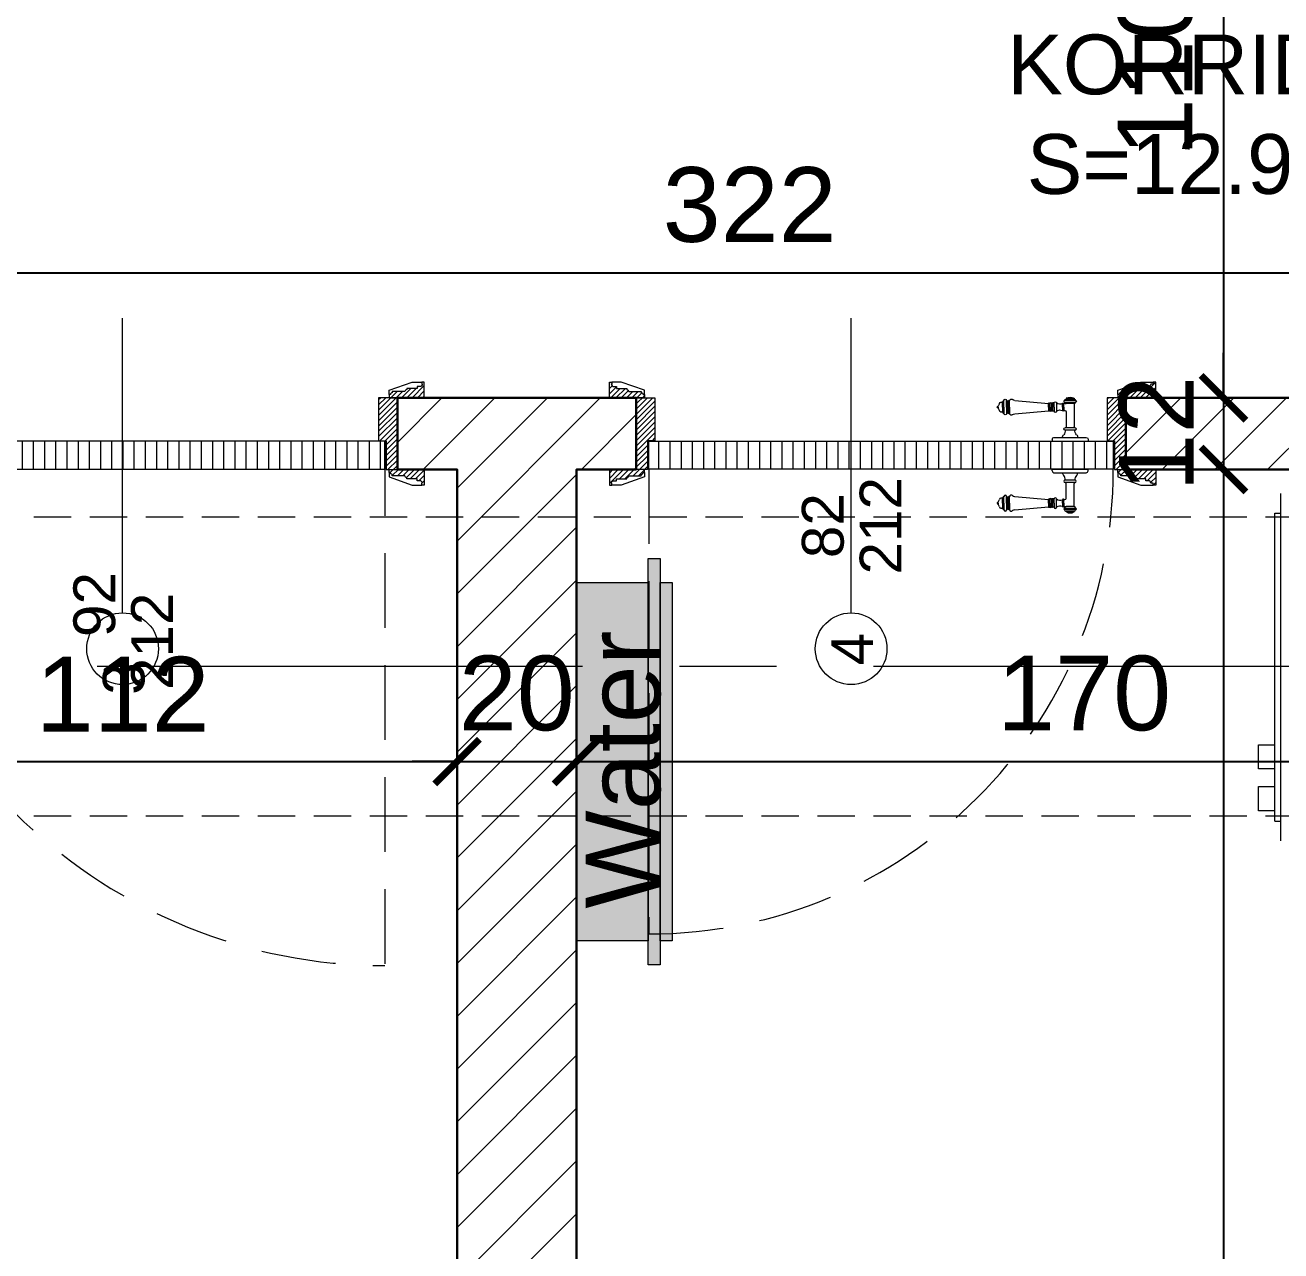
# Model space of a CAD drawing. Header units: feet. Extents: x 92587 to 97987, y -55119 to -48334.
# Drawn here: x 93780.8 to 93991.1, y -50770.1 to -50565 of the extents above; entities that cross this region are included whole.
import ezdxf

# ---------------------------------------------------------------- set-up
doc = ezdxf.new("R2010")
doc.units = ezdxf.units.FT
doc.header["$LTSCALE"] = 50
doc.header["$MEASUREMENT"] = 0
doc.linetypes.add('AXES', pattern=[2, 1.25, -0.25, 0.25, -0.25])
doc.linetypes.add('CACHE', pattern=[0.375, 0.25, -0.125])
doc.layers.get('0').update_dxf_attribs({"color": 8})
for name, color, linetype in [('AXES', 10, 'AXES'), ('COTE 50ème', 1, 'Continuous'), ('TEXTE', 7, 'Continuous')]:
    doc.layers.add(name, color=color, linetype=linetype)
for name, color, linetype, lineweight in [('BANJO', 160, 'Continuous', 9), ('BETON CACHE', 4, 'CACHE', 5), ('door', 44, 'Continuous', 5), ('KASETAT_Pen_No__22', 8, 'Continuous', 50), ('MACONNERIE COUPE', 7, 'Continuous', 30), ('MACONNERIE HACHURE', 253, 'Continuous', 13)]:
    doc.layers.add(name, color=color, linetype=linetype, lineweight=lineweight)
doc.layers.add('DEMOL', color=7, linetype='Continuous', lineweight=60, true_color=0xa87e00)
doc.layers.add('KASETAT_Pen_No__176', color=7, linetype='Continuous', lineweight=15, true_color=0x93a0c6)
doc.styles.add('GENERATED_STYLE_1', font='arial.ttf')
doc.styles.add('RS_TEXT_1.50', font='arial.ttf', dxfattribs={"height": 12.5})
doc.styles.add('RS_TXT_50', font='arial.ttf', dxfattribs={"height": 12.5})
doc.dimstyles.new('RS_50CM_LINEAIRE', dxfattribs={"dimscale": 5, "dimtxt": 12.5, "dimasz": 1.5, "dimexe": 1, "dimexo": 2.5, "dimgap": 1, "dimtad": 1, "dimdec": 1, "dimrnd": 0.5, "dimdsep": 46, "dimtxsty": 'RS_TXT_50', "dimblk1": 'ARCHTICK', "dimblk2": 'ARCHTICK', "dimsah": 1, "dimcen": 2.5, "dimdle": 1, "dimclrt": 4, "dimadec": 0, "dimazin": 2, "dimtfac": 1, "dimtdec": 1, "dimtix": 1, "dimtmove": 2, "dimatfit": 3, "dimfxl": 1, "dimtolj": 1, "dimtzin": 0, "dimarcsym": 0})

# ---------------------------------------------------------------- blocks, each defined once
blk = doc.blocks.new('A$C1cd8c289')
at = {"layer": 'AXES', "lineweight": 5, "ltscale": 1.3}
blk.add_line((3195, 190), (-1985, 190), dxfattribs=at)
blk = doc.blocks.new('door900')
at = {"color": 0}
for p, q in [((-9.3, 67.7), (9.3, 67.7)), ((9.3, 65.2), (-9.3, 65.2)), ((-6.8, 71.5), (-6.8, 70.2)), ((-5.5, 71.5), (-6.8, 71.5)), ((-6.8, 70.2), (6.8, 70.2)), ((-5.5, 71.5), (5.5, 71.5)), ((5.5, 71.5), (6.8, 71.5)), ((6.8, 71.5), (6.8, 70.2)), ((22.5, 63.8), (22.5, 49.8)), ((26.5, 56.8), (26.5, 63.8)), ((26.5, 63.8), (29.1, 63.8)), ((26.5, 63.8), (29.1, 63.8)), ((29.1, 63.8), (29.1, 62.8)), ((92.8, 68.1), (36.2, 62.8)), ((101.2, 67.3), (103.2, 68)), ((101.2, 56.8), (101.2, 67.3)), ((103.2, 68), (103.2, 67.7)), ((103.2, 56.8), (103.2, 68)), ((106.5, 68), (105.5, 67.3)), ((105.5, 56.8), (105.5, 67.3)), ((106.5, 56.8), (106.5, 68)), ((110.7, 68), (111.8, 67.3)), ((110.7, 56.8), (110.7, 68)), ((111.8, 56.8), (111.8, 67.3)), ((111.8, 66.2), (113.3, 66.2)), ((113.3, 56.8), (113.3, 66.2)), ((-6.8, 62.7), (-6.8, 24)), ((-6.8, 62.7), (6.8, 62.7)), ((8.7, 62.7), (6.8, 62.7)), ((6.8, 49.1), (6.8, 24)), ((8.7, 50.9), (8.7, 50.9)), ((10.5, 56.8), (10.5, 62.5)), ((10.5, 56.8), (10.5, 51.1)), ((12.7, 56.8), (12.7, 62.5)), ((12.7, 56.8), (12.7, 51.1)), ((26.5, 56.8), (26.5, 49.8)), ((26.5, 49.8), (29.1, 49.8)), ((26.5, 49.8), (29.1, 49.8)), ((29.1, 62.8), (29.1, 56.8)), ((29.1, 50.8), (29.1, 56.8)), ((29.1, 50.8), (29.1, 49.8)), ((29.1, 49.8), (29.1, 49.8)), ((31.1, 62.8), (31.1, 56.8)), ((31.1, 50.8), (31.1, 56.8)), ((34.1, 56.8), (34.1, 62.8)), ((34.1, 62.8), (34.1, 56.8)), ((34.1, 50.8), (34.1, 56.8)), ((34.1, 56.8), (34.1, 50.8)), ((36.2, 56.8), (36.2, 62.8)), ((36.2, 56.8), (36.2, 50.8)), ((92.8, 45.5), (36.2, 50.8)), ((101.2, 56.8), (101.2, 46.3)), ((101.2, 46.3), (103.2, 45.7)), ((103.2, 56.8), (103.2, 46.3)), ((103.2, 45.9), (103.2, 45.7)), ((105.5, 56.8), (105.5, 46.3)), ((106.5, 45.7), (105.5, 46.3)), ((106.5, 56.8), (106.5, 45.7)), ((110.7, 56.8), (110.7, 45.7)), ((110.7, 45.7), (111.8, 46.3)), ((111.8, 56.8), (111.8, 46.3)), ((111.8, 47.5), (113.3, 47.5)), ((113.3, 56.8), (113.3, 47.5)), ((120.5, 56.8), (120.5, 58.6)), ((120.5, 56.8), (120.5, 55)), ((-8.3, 22.3), (8.3, 22.3)), ((-30, 3), (-30, 0)), ((30, 0), (-30, 0)), ((27, 6), (-27, 6)), ((-8.3, 18.3), (8.3, 18.3)), ((30, 3), (30, 0))]:
    blk.add_line(p, q, dxfattribs=at)
for centre, radius, start, end in [((-9.3, 66.5), 1.25, 90, 270), ((-6.8, 67.7), 2.51, 90.115, 179.885), ((-6.8, 65.2), 2.51, 180.115, 269.885), ((0, 64), 9.29, 53.4104, 126.5896), ((6.8, 67.7), 2.51, 0.115, 89.885), ((6.8, 65.2), 2.51, 270.115, 359.885), ((9.3, 66.5), 1.25, 270, 90), ((11.6, 62.5), 1.1, 0.0106, 179.9894), ((16.7, 70.5), 8.83, 243.5466, 311.3694), ((24.5, 63.7), 2.01, 4.1469, 175.8531), ((30.1, 62.8), 1.03, 0, 180.0014), ((32.6, 62.8), 1.48, 0, 180), ((35.2, 62.8), 1.03, 0, 180), ((93.1, 72.5), 4.4, 266.3976, 315.6468), ((98.3, 67.4), 2.89, 358.3861, 135.6468), ((104.3, 67.6), 1.15, 170.914, 348.1019), ((108.6, 68), 2.1, 0, 180), ((115.5, 62.5), 2.84, 13.4568, 140.4953), ((127.9, 65.2), 9.88, 191.9991, 221.6757), ((8.7, 49), 1.91, 88.7426, 178.1515), ((8.6, 64.9), 2.15, 272.7029, 297.6142), ((8.6, 48.8), 2.15, 62.3858, 87.2971), ((10, 62.5), 0.561, 3.7097, 127.9634), ((10, 51.1), 0.561, 232.0366, 356.2903), ((11.6, 51.1), 1.1, 180.0106, 359.9894), ((16.7, 43.2), 8.83, 48.6306, 116.4534), ((24.5, 50), 2.01, 184.1469, 355.8531), ((30.1, 50.8), 1.03, 179.9972, 0), ((32.6, 50.8), 1.48, 180, 0), ((32.6, 62.8), 1.48, 1.563306237032948e-10, 2.08440831604393e-10), ((35.2, 50.8), 1.03, 180, 0), ((93.1, 41.1), 4.4, 44.3532, 93.6024), ((98.3, 46.2), 2.89, 224.3532, 1.6139), ((104.3, 46.1), 1.15, 11.8981, 189.086), ((108.6, 45.7), 2.1, 180, 0), ((115.5, 51.2), 2.84, 219.5047, 346.5432), ((127.9, 48.5), 9.88, 138.3243, 168.0009), ((120.5, 56.8), 1.79, 0, 90), ((120.5, 56.8), 1.79, 270, 0), ((-8.3, 20.3), 2, 90, 270), ((-8.5, 24), 1.71, 275.059, 359.7825), ((8.5, 24), 1.71, 180.2175, 264.941), ((8.3, 20.3), 2, 270, 90), ((-27, 3), 3, 90, 180), ((-6.8, 6), 6, 130.5908, 180), ((-16.6, 16.6), 8.41, 314.3689, 12.0705), ((16.6, 16.6), 8.41, 167.9295, 225.6311), ((6.8, 6), 6, 0, 49.4092), ((27, 3), 3, 0, 90)]:
    blk.add_arc(centre, radius, start, end, dxfattribs=at)
blk = doc.blocks.new('_ArchTick')
at = {"color": 0, "linetype": 'ByBlock', "const_width": 0.15}
blk.add_lwpolyline([(-0.5, -0.5), (0.5, 0.5)], dxfattribs=at)
blk = doc.blocks.new('*D611')
at = {"layer": 'COTE 50ème', "color": 0, "lineweight": -2, "ltscale": 0.5, "transparency": 16777216}
for p, q in [((93741.11, -50614.85), (93741.11, -50601.48)), ((94063.11, -50614.86), (94063.11, -50601.48)), ((94068.11, -50606.48), (93736.11, -50606.48))]:
    blk.add_line(p, q, dxfattribs=at)
at = {"layer": 'Defpoints', "color": 0, "ltscale": 0.5, "transparency": 16777216}
for p in [(93741.11, -50606.48), (93741.11, -50627.35), (94063.11, -50627.36)]:
    blk.add_point(p, dxfattribs=at)
at = {"layer": 'COTE 50ème', "color": 0, "lineweight": -2, "ltscale": 0.5, "transparency": 16777216, "xscale": 7.5, "yscale": 7.5, "zscale": 7.5, "rotation": 180}
blk.add_blockref('_ArchTick', (93741.11, -50606.48), dxfattribs=at)
at = {"layer": 'COTE 50ème', "color": 0, "lineweight": -2, "ltscale": 0.5, "transparency": 16777216, "xscale": 7.5, "yscale": 7.5, "zscale": 7.5}
blk.add_blockref('_ArchTick', (94063.11, -50606.48), dxfattribs=at)
at = {"layer": 'COTE 50ème', "color": 4, "lineweight": 5, "ltscale": 0.5, "transparency": 16777216, "insert": (93902.11, -50595.1), "char_height": 12.5, "attachment_point": 5, "style": 'RS_TXT_50'}
blk.add_mtext('\\A1;322', dxfattribs=at)
blk = doc.blocks.new('*D635')
at = {"layer": 'COTE 50ème', "color": 0, "lineweight": -2, "ltscale": 0.5, "transparency": 16777216}
for p, q in [((93853.11, -50657.84), (93853.11, -50693.25)), ((93741.11, -50671.86), (93741.11, -50693.25)), ((93736.11, -50688.25), (93858.11, -50688.25))]:
    blk.add_line(p, q, dxfattribs=at)
at = {"layer": 'Defpoints', "color": 0, "ltscale": 0.5, "transparency": 16777216}
for p in [(93853.11, -50645.34), (93741.11, -50659.36), (93853.11, -50688.25)]:
    blk.add_point(p, dxfattribs=at)
at = {"layer": 'COTE 50ème', "color": 0, "lineweight": -2, "ltscale": 0.5, "transparency": 16777216, "xscale": 7.5, "yscale": 7.5, "zscale": 7.5, "rotation": 180}
blk.add_blockref('_ArchTick', (93741.11, -50688.25), dxfattribs=at)
at = {"layer": 'COTE 50ème', "color": 0, "lineweight": -2, "ltscale": 0.5, "transparency": 16777216, "xscale": 7.5, "yscale": 7.5, "zscale": 7.5}
blk.add_blockref('_ArchTick', (93853.11, -50688.25), dxfattribs=at)
at = {"layer": 'COTE 50ème', "color": 4, "lineweight": 5, "ltscale": 0.5, "transparency": 16777216, "insert": (93797.11, -50676.97), "char_height": 12.5, "attachment_point": 5, "style": 'RS_TXT_50'}
blk.add_mtext('\\A1;112', dxfattribs=at)
blk = doc.blocks.new('*D636')
at = {"layer": 'COTE 50ème', "color": 0, "lineweight": -2, "ltscale": 0.5, "transparency": 16777216}
for p, q in [((93853.11, -50657.84), (93853.11, -50693.25)), ((93873.11, -50657.84), (93873.11, -50693.25)), ((93853.11, -50688.25), (93845.61, -50688.25)), ((93853.11, -50688.25), (93873.11, -50688.25)), ((93873.11, -50688.25), (93880.61, -50688.25))]:
    blk.add_line(p, q, dxfattribs=at)
at = {"layer": 'Defpoints', "color": 0, "ltscale": 0.5, "transparency": 16777216}
for p in [(93853.11, -50645.34), (93873.11, -50645.34), (93873.11, -50688.25)]:
    blk.add_point(p, dxfattribs=at)
at = {"layer": 'COTE 50ème', "color": 0, "lineweight": -2, "ltscale": 0.5, "transparency": 16777216, "xscale": 7.5, "yscale": 7.5, "zscale": 7.5}
blk.add_blockref('_ArchTick', (93853.11, -50688.25), dxfattribs=at)
at = {"layer": 'COTE 50ème', "color": 0, "lineweight": -2, "ltscale": 0.5, "transparency": 16777216, "xscale": 7.5, "yscale": 7.5, "zscale": 7.5, "rotation": 180}
blk.add_blockref('_ArchTick', (93873.11, -50688.25), dxfattribs=at)
at = {"layer": 'COTE 50ème', "color": 4, "lineweight": 5, "ltscale": 0.5, "transparency": 16777216, "insert": (93863.11, -50676.86), "char_height": 12.5, "attachment_point": 5, "style": 'RS_TXT_50'}
blk.add_mtext('\\A1;20', dxfattribs=at)
blk = doc.blocks.new('*D637')
at = {"layer": 'COTE 50ème', "color": 0, "lineweight": -2, "ltscale": 0.5, "transparency": 16777216}
for p, q in [((94043.11, -50651.86), (94043.11, -50693.25)), ((93873.11, -50657.84), (93873.11, -50693.25)), ((93868.11, -50688.25), (94048.11, -50688.25))]:
    blk.add_line(p, q, dxfattribs=at)
at = {"layer": 'Defpoints', "color": 0, "ltscale": 0.5, "transparency": 16777216}
for p in [(94043.11, -50639.36), (93873.11, -50645.34), (94043.11, -50688.25)]:
    blk.add_point(p, dxfattribs=at)
at = {"layer": 'COTE 50ème', "color": 0, "lineweight": -2, "ltscale": 0.5, "transparency": 16777216, "xscale": 7.5, "yscale": 7.5, "zscale": 7.5, "rotation": 180}
blk.add_blockref('_ArchTick', (93873.11, -50688.25), dxfattribs=at)
at = {"layer": 'COTE 50ème', "color": 0, "lineweight": -2, "ltscale": 0.5, "transparency": 16777216, "xscale": 7.5, "yscale": 7.5, "zscale": 7.5}
blk.add_blockref('_ArchTick', (94043.11, -50688.25), dxfattribs=at)
at = {"layer": 'COTE 50ème', "color": 4, "lineweight": 5, "ltscale": 0.5, "transparency": 16777216, "insert": (93958.11, -50676.86), "char_height": 12.5, "attachment_point": 5, "style": 'RS_TXT_50'}
blk.add_mtext('\\A1;170', dxfattribs=at)
blk = doc.blocks.new('*D884')
at = {"layer": 'COTE 50ème', "color": 0, "lineweight": -2, "ltscale": 0.5, "transparency": 16777216}
for p, q in [((93981.45, -50512.36), (93981.45, -50632.36)), ((93921.61, -50517.36), (93986.45, -50517.36)), ((93989.33, -50627.36), (93986.45, -50627.36))]:
    blk.add_line(p, q, dxfattribs=at)
at = {"layer": 'Defpoints', "color": 0, "ltscale": 0.5, "transparency": 16777216}
for p in [(93909.11, -50517.36), (93976.83, -50627.36), (93981.45, -50627.36)]:
    blk.add_point(p, dxfattribs=at)
at = {"layer": 'COTE 50ème', "color": 0, "lineweight": -2, "ltscale": 0.5, "transparency": 16777216, "xscale": 7.5, "yscale": 7.5, "zscale": 7.5}
for p, rotation in [((93981.45, -50517.36), 90), ((93981.45, -50627.36), 270)]:
    blk.add_blockref('_ArchTick', p, dxfattribs=dict(at, rotation=rotation))
at = {"layer": 'COTE 50ème', "color": 4, "lineweight": 5, "ltscale": 0.5, "transparency": 16777216, "insert": (93970.07, -50572.36), "char_height": 12.5, "attachment_point": 5, "rotation": 90, "style": 'RS_TXT_50'}
blk.add_mtext('\\A1;110', dxfattribs=at)
blk = doc.blocks.new('*D885')
at = {"layer": 'COTE 50ème', "color": 0, "lineweight": -2, "ltscale": 0.5, "transparency": 16777216}
for p, q in [((93981.45, -50627.36), (93981.45, -50619.86)), ((93981.45, -50627.36), (93981.45, -50639.36)), ((93989.33, -50627.36), (93986.45, -50627.36)), ((93981.45, -50639.36), (93981.45, -50646.86)), ((93989.33, -50639.36), (93986.45, -50639.36))]:
    blk.add_line(p, q, dxfattribs=at)
at = {"layer": 'Defpoints', "color": 0, "ltscale": 0.5, "transparency": 16777216}
for p in [(93976.83, -50627.36), (93976.83, -50639.36), (93981.45, -50639.36)]:
    blk.add_point(p, dxfattribs=at)
at = {"layer": 'COTE 50ème', "color": 0, "lineweight": -2, "ltscale": 0.5, "transparency": 16777216, "xscale": 7.5, "yscale": 7.5, "zscale": 7.5}
for p, rotation in [((93981.45, -50627.36), 270), ((93981.45, -50639.36), 90)]:
    blk.add_blockref('_ArchTick', p, dxfattribs=dict(at, rotation=rotation))
at = {"layer": 'COTE 50ème', "color": 4, "lineweight": 5, "ltscale": 0.5, "transparency": 16777216, "insert": (93970.18, -50633.36), "char_height": 12.5, "attachment_point": 5, "rotation": 90, "style": 'RS_TXT_50'}
blk.add_mtext('\\A1;12', dxfattribs=at)
blk = doc.blocks.new('*D886')
at = {"layer": 'COTE 50ème', "color": 0, "lineweight": -2, "ltscale": 0.5, "transparency": 16777216}
for p, q in [((93981.45, -50634.36), (93981.45, -50962.36)), ((93989.33, -50639.36), (93986.45, -50639.36)), ((93946.61, -50957.36), (93986.45, -50957.36))]:
    blk.add_line(p, q, dxfattribs=at)
at = {"layer": 'Defpoints', "color": 0, "ltscale": 0.5, "transparency": 16777216}
for p in [(93976.83, -50639.36), (93934.11, -50957.36), (93981.45, -50957.36)]:
    blk.add_point(p, dxfattribs=at)
at = {"layer": 'COTE 50ème', "color": 0, "lineweight": -2, "ltscale": 0.5, "transparency": 16777216, "xscale": 7.5, "yscale": 7.5, "zscale": 7.5}
for p, rotation in [((93981.45, -50639.36), 90), ((93981.45, -50957.36), 270)]:
    blk.add_blockref('_ArchTick', p, dxfattribs=dict(at, rotation=rotation))
at = {"layer": 'COTE 50ème', "color": 4, "lineweight": 5, "ltscale": 0.5, "transparency": 16777216, "insert": (93970.07, -50798.36), "char_height": 12.5, "attachment_point": 5, "rotation": 90, "style": 'RS_TXT_50'}
blk.add_mtext('\\A1;318', dxfattribs=at)

msp = doc.modelspace()

# ---------------------------------------------------------------- hatches: boundary and pattern name
at = {"layer": 'door'}
h = msp.add_hatch(dxfattribs=at)
h.set_pattern_fill('ANSI31', color=256, scale=5, angle=1080)
h.set_pattern_definition([(45, (-51132.1491, 1419.608), (-0.4419417382, 0.4419417382), [])])
edge = h.paths.add_edge_path()
edge.add_line((93846.86, -50625.48), (93846.44, -50625.48))
edge.add_line((93846.44, -50625.48), (93846.44, -50625.79))
edge.add_line((93846.44, -50625.79), (93844.68, -50625.79))
edge.add_line((93844.68, -50625.79), (93844.68, -50626))
edge.add_arc((93844.68, -50626.31), 0.314, 90, 180)
edge.add_line((93844.37, -50626.31), (93842.27, -50626.31))
edge.add_line((93842.27, -50626.31), (93842.27, -50626.52))
edge.add_arc((93842.27, -50626.84), 0.314, 90, 180)
edge.add_line((93841.96, -50626.84), (93841.75, -50626.84))
edge.add_line((93841.75, -50626.84), (93841.75, -50627.36))
edge.add_line((93841.75, -50627.36), (93847.61, -50627.36))
edge.add_line((93847.61, -50627.36), (93847.61, -50624.74))
edge.add_line((93847.61, -50624.74), (93847.2, -50624.74))
edge.add_line((93847.2, -50624.74), (93847.2, -50625.06))
edge.add_line((93847.2, -50625.06), (93847.28, -50625.06))
edge.add_arc((93846.86, -50625.06), 0.419, -90, 0, ccw=False)
h.paths.add_polyline_path([(93843.11, -50627.36), (93839.97, -50627.36), (93839.97, -50634.54), (93841.22, -50634.54), (93841.22, -50639.36), (93843.11, -50639.36)])
edge = h.paths.add_edge_path()
edge.add_line((93846.86, -50641.25), (93846.44, -50641.25))
edge.add_line((93846.44, -50641.25), (93846.44, -50640.93))
edge.add_line((93846.44, -50640.93), (93844.68, -50640.93))
edge.add_line((93844.68, -50640.93), (93844.68, -50640.72))
edge.add_arc((93844.68, -50640.41), 0.314, 180, 270, ccw=False)
edge.add_line((93844.37, -50640.41), (93842.27, -50640.41))
edge.add_line((93842.27, -50640.41), (93842.27, -50640.2))
edge.add_arc((93842.27, -50639.89), 0.314, 180, 270, ccw=False)
edge.add_line((93841.96, -50639.89), (93841.75, -50639.89))
edge.add_line((93841.75, -50639.89), (93841.75, -50639.36))
edge.add_line((93841.75, -50639.36), (93847.61, -50639.36))
edge.add_line((93847.61, -50639.36), (93847.61, -50641.98))
edge.add_line((93847.61, -50641.98), (93847.2, -50641.98))
edge.add_line((93847.2, -50641.98), (93847.2, -50641.67))
edge.add_line((93847.2, -50641.67), (93847.28, -50641.67))
edge.add_arc((93846.86, -50641.67), 0.419, 360, 450)
h = msp.add_hatch(dxfattribs=at)
h.set_pattern_fill('ANSI31', color=256, scale=5, angle=900)
h.set_pattern_definition([(225, (242644.3658, -109202.33257), (0.4419417382, -0.4419417382), [])])
edge = h.paths.add_edge_path()
edge.add_line((93879.36, -50625.48), (93879.78, -50625.48))
edge.add_line((93879.78, -50625.48), (93879.78, -50625.79))
edge.add_line((93879.78, -50625.79), (93881.54, -50625.79))
edge.add_line((93881.54, -50625.79), (93881.54, -50626))
edge.add_arc((93881.54, -50626.31), 0.314, 0, 90, ccw=False)
edge.add_line((93881.85, -50626.31), (93883.95, -50626.31))
edge.add_line((93883.95, -50626.31), (93883.95, -50626.52))
edge.add_arc((93883.95, -50626.84), 0.314, 0, 90, ccw=False)
edge.add_line((93884.26, -50626.84), (93884.47, -50626.84))
edge.add_line((93884.47, -50626.84), (93884.47, -50627.36))
edge.add_line((93884.47, -50627.36), (93878.61, -50627.36))
edge.add_line((93878.61, -50627.36), (93878.61, -50624.74))
edge.add_line((93878.61, -50624.74), (93879.02, -50624.74))
edge.add_line((93879.02, -50624.74), (93879.02, -50625.06))
edge.add_line((93879.02, -50625.06), (93878.94, -50625.06))
edge.add_arc((93879.36, -50625.06), 0.419, 180, 270)
h.paths.add_polyline_path([(93883.11, -50627.36), (93886.25, -50627.36), (93886.25, -50634.54), (93884.99, -50634.54), (93884.99, -50639.36), (93883.11, -50639.36)])
edge = h.paths.add_edge_path()
edge.add_line((93879.36, -50641.25), (93879.78, -50641.25))
edge.add_line((93879.78, -50641.25), (93879.78, -50640.93))
edge.add_line((93879.78, -50640.93), (93881.54, -50640.93))
edge.add_line((93881.54, -50640.93), (93881.54, -50640.72))
edge.add_arc((93881.54, -50640.41), 0.314, 270, 360)
edge.add_line((93881.85, -50640.41), (93883.95, -50640.41))
edge.add_line((93883.95, -50640.41), (93883.95, -50640.2))
edge.add_arc((93883.95, -50639.89), 0.314, 270, 360)
edge.add_line((93884.26, -50639.89), (93884.47, -50639.89))
edge.add_line((93884.47, -50639.89), (93884.47, -50639.36))
edge.add_line((93884.47, -50639.36), (93878.61, -50639.36))
edge.add_line((93878.61, -50639.36), (93878.61, -50641.98))
edge.add_line((93878.61, -50641.98), (93879.02, -50641.98))
edge.add_line((93879.02, -50641.98), (93879.02, -50641.67))
edge.add_line((93879.02, -50641.67), (93878.94, -50641.67))
edge.add_arc((93879.36, -50641.67), 0.419, 90, 180, ccw=False)
h = msp.add_hatch(dxfattribs=at)
h.set_pattern_fill('ANSI31', color=256, scale=5, angle=900)
h.set_pattern_definition([(225, (242654.3777, -109202.33257), (0.4419417382, -0.4419417382), [])])
h.paths.add_polyline_path([(93965.1, -50627.36), (93961.95, -50627.36), (93961.95, -50634.54), (93963.21, -50634.54), (93963.21, -50639.36), (93965.1, -50639.36)])
edge = h.paths.add_edge_path()
edge.add_line((93968.85, -50625.48), (93968.43, -50625.48))
edge.add_line((93968.43, -50625.48), (93968.43, -50625.79))
edge.add_line((93968.43, -50625.79), (93966.67, -50625.79))
edge.add_line((93966.67, -50625.79), (93966.67, -50626))
edge.add_arc((93966.67, -50626.31), 0.314, 90, 180)
edge.add_line((93966.35, -50626.31), (93964.26, -50626.31))
edge.add_line((93964.26, -50626.31), (93964.26, -50626.52))
edge.add_arc((93964.26, -50626.84), 0.314, 90, 180)
edge.add_line((93963.94, -50626.84), (93963.73, -50626.84))
edge.add_line((93963.73, -50626.84), (93963.73, -50627.36))
edge.add_line((93963.73, -50627.36), (93970.1, -50627.36))
edge.add_line((93970.1, -50627.36), (93970.1, -50624.74))
edge.add_line((93970.1, -50624.74), (93969.69, -50624.74))
edge.add_line((93969.69, -50624.74), (93969.69, -50625.06))
edge.add_line((93969.69, -50625.06), (93969.27, -50625.06))
edge.add_arc((93968.85, -50625.06), 0.419, 270, 360, ccw=False)
edge = h.paths.add_edge_path()
edge.add_line((93968.85, -50641.25), (93968.43, -50641.25))
edge.add_line((93968.43, -50641.25), (93968.43, -50640.93))
edge.add_line((93968.43, -50640.93), (93966.67, -50640.93))
edge.add_line((93966.67, -50640.93), (93966.67, -50640.72))
edge.add_arc((93966.67, -50640.41), 0.314, 180, 270, ccw=False)
edge.add_line((93966.35, -50640.41), (93964.26, -50640.41))
edge.add_line((93964.26, -50640.41), (93964.26, -50640.2))
edge.add_arc((93964.26, -50639.89), 0.314, 180, 270, ccw=False)
edge.add_line((93963.94, -50639.89), (93963.73, -50639.89))
edge.add_line((93963.73, -50639.89), (93963.73, -50639.36))
edge.add_line((93963.73, -50639.36), (93970.1, -50639.36))
edge.add_line((93970.1, -50639.36), (93970.1, -50641.98))
edge.add_line((93970.1, -50641.98), (93969.69, -50641.98))
edge.add_line((93969.69, -50641.98), (93969.69, -50641.67))
edge.add_line((93969.69, -50641.67), (93969.27, -50641.67))
edge.add_arc((93968.85, -50641.67), 0.419, 0, 90)
h = msp.add_hatch(dxfattribs=at)
h.set_pattern_fill('ANSI31', color=256, scale=15, angle=585)
h.set_pattern_definition([(270, (142376.566, 45467.0404), (1.875, -9e-16), [])])
h.paths.add_polyline_path([(93841.01, -50634.6), (93753.2, -50634.6), (93753.2, -50639.31), (93841.01, -50639.31)])
h = msp.add_hatch(dxfattribs=at)
h.set_pattern_fill('ANSI31', color=256, scale=15, angle=405)
h.set_pattern_definition([(90, (49145.6626, -153249.765), (-1.875, 2e-15), [])])
h.paths.add_polyline_path([(93885.2, -50634.6), (93963, -50634.6), (93963, -50639.31), (93885.2, -50639.31)])
at = {"layer": 'KASETAT_Pen_No__176', "linetype": 'Continuous', "lineweight": 0, "true_color": 0x139b48}
msp.add_hatch(color=114, dxfattribs=at).paths.add_polyline_path([(93889.11, -50658.26), (93889.11, -50718.26), (93887.11, -50718.26), (93887.11, -50722.26), (93885.11, -50722.26), (93885.11, -50718.26), (93873.11, -50718.26), (93873.11, -50658.26), (93885.11, -50658.26), (93885.11, -50654.26), (93887.11, -50654.26), (93887.11, -50658.26)])
at = {"layer": 'MACONNERIE HACHURE'}
h = msp.add_hatch(dxfattribs=at)
h.set_pattern_fill('ANSI31', color=256, scale=50, style=0)
h.set_pattern_definition([(45, (0, 5835.283), (-4.41941738, 4.41941738), [])])
h.paths.add_polyline_path([(93729.11, -50527.36), (93729.11, -50358.36), (93801.11, -50358.36), (93801.11, -50337.36), (93779.11, -50337.36), (93779.11, -50332.36), (93959.11, -50332.36), (93959.11, -50344.36), (93909.11, -50344.36), (93909.11, -50517.36), (93887.11, -50517.36), (93887.11, -50505.36), (93897.11, -50505.36), (93897.11, -50344.36), (93806.11, -50344.36), (93806.11, -50363.36), (93749.11, -50363.36), (93749.11, -50505.36), (93805.11, -50505.36), (93805.11, -50517.36), (93741.11, -50517.36), (93741.11, -50527.36)])
h.paths.add_polyline_path([(94298.94, -51192.36), (94249.11, -51192.36), (94249.11, -51152.36), (94298.94, -51152.36)])
h.paths.add_polyline_path([(94459.11, -51192.36), (94419.11, -51192.36), (94419.11, -51152.36), (94459.11, -51152.36)])
h.paths.add_polyline_path([(94319.11, -51547.36), (94229.11, -51547.36), (94229.11, -51487.36), (94076.11, -51487.36), (94076.11, -51547.36), (94064.11, -51547.36), (94064.11, -51427.36), (94084.11, -51427.36), (94084.11, -51462.36), (94249.11, -51462.36), (94249.11, -51511.36), (94319.11, -51511.36), (94319.11, -51462.36), (94354.11, -51462.36), (94354.11, -51482.36), (94344.11, -51482.36), (94344.11, -51532.36), (94319.11, -51532.36), (94319.11, -51516.36), (94249.11, -51516.36), (94249.11, -51542.36), (94319.11, -51542.36)])
h.paths.add_polyline_path([(93749.11, -49932.36), (93849.11, -49932.36), (93849.11, -49907.36), (93749.11, -49907.36)])
h.paths.add_polyline_path([(93514.11, -51940.47), (93489.11, -51940.47), (93489.11, -51987.36), (93514.11, -51987.36)])
h.paths.add_polyline_path([(93514.11, -50042.36), (93489.11, -50042.36), (93489.11, -50022.36), (93514.11, -50022.36)])
h.paths.add_polyline_path([(94196.61, -51192.36), (94214.11, -51192.36), (94214.11, -51172.36), (94196.61, -51172.36)])
h.paths.add_polyline_path([(93874.11, -51305.36), (93864.11, -51305.36), (93864.11, -51317.36), (93904.11, -51317.36), (93904.11, -51305.36), (93894.11, -51305.36), (93894.11, -50987.36), (94064.11, -50987.36), (94064.11, -51305.36), (93986.1, -51305.36), (93986.1, -51317.36), (94064.11, -51317.36), (94064.11, -51327.36), (94084.11, -51327.36), (94084.11, -51192.36), (94096.61, -51192.36), (94096.61, -51172.36), (94084.11, -51172.36), (94084.11, -50957.36), (94063.11, -50957.36), (94063.11, -50627.36), (93965.1, -50627.36), (93965.1, -50639.36), (94043.11, -50639.36), (94043.11, -50957.36), (93873.11, -50957.36), (93873.11, -50639.36), (93883.11, -50639.36), (93883.11, -50627.36), (93843.11, -50627.36), (93843.11, -50639.36), (93853.11, -50639.36), (93853.11, -50957.36), (93514.11, -50957.36), (93514.11, -50912.36), (93489.11, -50912.36), (93489.11, -50962.36), (93379.11, -50962.36), (93379.11, -50982.36), (93489.11, -50982.36), (93489.11, -51032.36), (93514.11, -51032.36), (93514.11, -50987.36), (93874.11, -50987.36)])
h.paths.add_polyline_path([(93706.11, -50332.36), (93706.11, -50352.36), (93404.11, -50352.36), (93404.11, -50417.36), (93379.11, -50417.36), (93379.11, -50327.36), (93489.11, -50327.36), (93489.11, -50312.36), (93514.11, -50312.36), (93514.11, -50332.36)])
h.paths.add_polyline_path([(94149.11, -50235.36), (94174.11, -50235.36), (94174.11, -50513.36), (94226.11, -50513.36), (94226.11, -50535.36), (94214.11, -50535.36), (94214.11, -50525.36), (94089.11, -50525.36), (94089.11, -50513.36), (94149.11, -50513.36)])
h.paths.add_polyline_path([(94174.11, -50162.36), (94174.11, -50142.36), (94224.11, -50142.36), (94224.11, -50022.36), (94249.11, -50022.36), (94249.11, -50137.36), (94266.61, -50137.36), (94266.61, -50162.36)])
h.paths.add_polyline_path([(93514.11, -49972.36), (93514.11, -49932.36), (93569.11, -49932.36), (93569.11, -49907.36), (93489.11, -49907.36), (93489.11, -49972.36)])
h.paths.add_polyline_path([(94089.11, -49932.36), (94029.11, -49932.36), (94029.11, -49907.36), (94114.11, -49907.36), (94114.11, -49972.36), (94114.11, -49972.36), (94114.11, -50022.36), (94089.11, -50022.36)])
h.paths.add_polyline_path([(93514.11, -51612.36), (93514.11, -51670.47), (93489.11, -51670.47), (93489.11, -51617.36), (93379.11, -51617.36), (93379.11, -51527.36), (93404.11, -51527.36), (93404.11, -51592.36), (93737.11, -51592.36), (93737.11, -51419.36), (93749.11, -51419.36), (93749.11, -51427.36), (93805.11, -51427.36), (93805.11, -51439.36), (93749.11, -51439.36), (93749.11, -51587.36), (93897.11, -51587.36), (93897.11, -51439.36), (93887.11, -51439.36), (93887.11, -51427.36), (93909.11, -51427.36), (93909.11, -51600.36), (93958.97, -51600.36), (93958.97, -51612.36)])
h.paths.add_polyline_path([(93749.11, -51285.36), (93749.11, -51305.36), (93772.11, -51305.36), (93772.11, -51317.36), (93749.11, -51317.36), (93749.11, -51327.36), (93737.11, -51327.36), (93737.11, -51297.36), (93514.11, -51297.36), (93514.11, -51285.36)], flags=17)
h.paths.add_polyline_path([(93729.11, -50647.36), (93514.11, -50647.36), (93514.11, -50659.36), (93741.11, -50659.36), (93741.11, -50639.36), (93751.11, -50639.36), (93751.11, -50627.36), (93741.11, -50627.36), (93741.11, -50619.36), (93729.11, -50619.36)])
h.paths.add_polyline_path([(94314.11, -50647.36), (94314.11, -50635.36), (94226.11, -50635.36), (94226.11, -50627.36), (94214.11, -50627.36), (94214.11, -50647.36)])
h.paths.add_polyline_path([(93404.11, -51297.36), (93379.11, -51297.36), (93379.11, -51347.36), (93404.11, -51347.36)])
h.paths.add_polyline_path([(93404.11, -50647.36), (93379.11, -50647.36), (93379.11, -50597.36), (93404.11, -50597.36)])
h.paths.add_polyline_path([(93514.11, -51247.36), (93489.11, -51247.36), (93489.11, -51192.47), (93514.11, -51192.47)], flags=17)
h.paths.add_polyline_path([(93514.11, -50697.36), (93489.11, -50697.36), (93489.11, -50752.25), (93514.11, -50752.25)], flags=17)
h.paths.add_polyline_path([(94659.28, -51192.36), (94709.11, -51192.36), (94709.11, -51152.36), (94659.28, -51152.36)])
h.paths.add_polyline_path([(94499.11, -51192.36), (94539.11, -51192.36), (94539.11, -51152.36), (94499.11, -51152.36)])
h.paths.add_polyline_path([(94344.11, -52012.36), (94364.11, -52012.36), (94364.11, -52037.36), (94344.11, -52037.36)])
h.paths.add_polyline_path([(94029.11, -52012.36), (94029.11, -52037.36), (94209.11, -52037.36), (94209.11, -52012.36)])
h.paths.add_polyline_path([(94639.11, -51547.36), (94729.11, -51547.36), (94729.11, -51487.36), (94882.11, -51487.36), (94882.11, -51547.36), (94894.11, -51547.36), (94894.11, -51427.36), (94874.11, -51427.36), (94874.11, -51462.36), (94709.11, -51462.36), (94709.11, -51511.36), (94639.11, -51511.36), (94639.11, -51462.36), (94454.11, -51462.36), (94454.11, -51482.36), (94614.11, -51482.36), (94614.11, -51532.36), (94639.11, -51532.36), (94639.11, -51516.36), (94709.11, -51516.36), (94709.11, -51542.36), (94639.11, -51542.36)])
h.paths.add_polyline_path([(95209.11, -49932.36), (95109.11, -49932.36), (95109.11, -49907.36), (95209.11, -49907.36)])
h.paths.add_polyline_path([(95444.11, -51940.47), (95469.11, -51940.47), (95469.11, -51987.36), (95444.11, -51987.36)])
h.paths.add_polyline_path([(95444.11, -50042.36), (95469.11, -50042.36), (95469.11, -50022.36), (95444.11, -50022.36)])
h.paths.add_polyline_path([(94761.61, -51192.36), (94744.11, -51192.36), (94744.11, -51172.36), (94761.61, -51172.36)])
h.paths.add_polyline_path([(94464.11, -50162.36), (94446.61, -50162.36), (94446.61, -50137.36), (94464.11, -50137.36), (94464.11, -49972.36), (94494.11, -49972.36), (94494.11, -50137.36), (94511.72, -50137.36), (94511.72, -50162.36), (94494.11, -50162.36), (94494.11, -50635.36), (94562.11, -50635.36), (94562.11, -50647.36), (94494.11, -50647.36), (94494.11, -50822.36), (94464.11, -50822.36), (94464.11, -50647.36), (94396.11, -50647.36), (94396.11, -50635.36), (94464.11, -50635.36)])
h.paths.add_polyline_path([(95084.11, -51305.36), (95094.11, -51305.36), (95094.11, -51317.36), (95054.11, -51317.36), (95054.11, -51305.36), (95064.11, -51305.36), (95064.11, -50987.36), (94894.11, -50987.36), (94894.11, -51305.36), (94972.12, -51305.36), (94972.12, -51317.36), (94894.11, -51317.36), (94894.11, -51327.36), (94874.11, -51327.36), (94874.11, -51192.36), (94861.61, -51192.36), (94861.61, -51172.36), (94874.11, -51172.36), (94874.11, -50957.36), (94895.11, -50957.36), (94895.11, -50627.36), (94993.12, -50627.36), (94993.12, -50639.36), (94915.11, -50639.36), (94915.11, -50957.36), (95085.11, -50957.36), (95085.11, -50639.36), (95075.11, -50639.36), (95075.11, -50627.36), (95115.11, -50627.36), (95115.11, -50639.36), (95105.11, -50639.36), (95105.11, -50957.36), (95444.11, -50957.36), (95444.11, -50912.36), (95469.11, -50912.36), (95469.11, -50962.36), (95579.11, -50962.36), (95579.11, -50982.36), (95469.11, -50982.36), (95469.11, -51032.36), (95444.11, -51032.36), (95444.11, -50987.36), (95084.11, -50987.36)])
h.paths.add_polyline_path([(95229.11, -50358.36), (95157.11, -50358.36), (95157.11, -50337.36), (95179.11, -50337.36), (95179.11, -50332.36), (94999.11, -50332.36), (94999.11, -50344.36), (95049.11, -50344.36), (95049.11, -50517.36), (95071.11, -50517.36), (95071.11, -50505.36), (95061.11, -50505.36), (95061.11, -50344.36), (95152.11, -50344.36), (95152.11, -50363.36), (95209.11, -50363.36), (95209.11, -50505.36), (95153.11, -50505.36), (95153.11, -50517.36), (95217.11, -50517.36), (95217.11, -50527.36), (95229.11, -50527.36)])
h.paths.add_polyline_path([(95252.11, -50332.36), (95252.11, -50352.36), (95554.11, -50352.36), (95554.11, -50417.36), (95579.11, -50417.36), (95579.11, -50327.36), (95469.11, -50327.36), (95469.11, -50312.36), (95444.11, -50312.36), (95444.11, -50332.36)])
h.paths.add_polyline_path([(94809.11, -50235.36), (94784.11, -50235.36), (94784.11, -50513.36), (94732.11, -50513.36), (94732.11, -50535.36), (94744.11, -50535.36), (94744.11, -50525.36), (94869.11, -50525.36), (94869.11, -50513.36), (94809.11, -50513.36)])
h.paths.add_polyline_path([(94784.11, -50162.36), (94784.11, -50142.36), (94734.11, -50142.36), (94734.11, -50022.36), (94709.11, -50022.36), (94709.11, -50137.36), (94691.61, -50137.36), (94691.61, -50162.36)])
h.paths.add_polyline_path([(95444.11, -49972.36), (95444.11, -49932.36), (95389.11, -49932.36), (95389.11, -49907.36), (95469.11, -49907.36), (95469.11, -49972.36)])
h.paths.add_polyline_path([(94869.11, -49932.36), (94929.11, -49932.36), (94929.11, -49907.36), (94844.11, -49907.36), (94844.11, -49972.36), (94844.11, -49972.36), (94844.11, -50022.36), (94869.11, -50022.36)])
h.paths.add_polyline_path([(93514.11, -52012.36), (93569.11, -52012.36), (93569.11, -52037.36), (93514.11, -52037.36)])
h.paths.add_polyline_path([(93749.11, -52012.36), (93749.11, -52037.36), (93849.11, -52037.36), (93849.11, -52012.36)])
h.paths.add_polyline_path([(94464.11, -52012.36), (94614.11, -52012.36), (94614.11, -52037.36), (94464.11, -52037.36)])
h.paths.add_polyline_path([(94749.11, -52012.36), (95444.11, -52012.36), (95444.11, -52037.36), (94749.11, -52037.36)])
h.paths.add_polyline_path([(95444.11, -51612.36), (95444.11, -51670.47), (95469.11, -51670.47), (95469.11, -51617.36), (95579.11, -51617.36), (95579.11, -51527.36), (95554.11, -51527.36), (95554.11, -51592.36), (95221.11, -51592.36), (95221.11, -51419.36), (95209.11, -51419.36), (95209.11, -51427.36), (95153.11, -51427.36), (95153.11, -51439.36), (95209.11, -51439.36), (95209.11, -51587.36), (95061.11, -51587.36), (95061.11, -51439.36), (95071.11, -51439.36), (95071.11, -51427.36), (95049.11, -51427.36), (95049.11, -51600.36), (94999.24, -51600.36), (94999.24, -51612.36)])
h.paths.add_polyline_path([(95209.11, -51285.36), (95209.11, -51305.36), (95186.11, -51305.36), (95186.11, -51317.36), (95209.11, -51317.36), (95209.11, -51327.36), (95221.11, -51327.36), (95221.11, -51297.36), (95444.11, -51297.36), (95444.11, -51285.36)], flags=17)
h.paths.add_polyline_path([(95229.11, -50647.36), (95444.11, -50647.36), (95444.11, -50659.36), (95217.11, -50659.36), (95217.11, -50639.36), (95207.11, -50639.36), (95207.11, -50627.36), (95217.11, -50627.36), (95217.11, -50619.36), (95229.11, -50619.36)])
h.paths.add_polyline_path([(94644.11, -50647.36), (94644.11, -50635.36), (94732.11, -50635.36), (94732.11, -50627.36), (94744.11, -50627.36), (94744.11, -50647.36)])
h.paths.add_polyline_path([(95554.11, -51297.36), (95579.11, -51297.36), (95579.11, -51347.36), (95554.11, -51347.36)])
h.paths.add_polyline_path([(95554.11, -50647.36), (95579.11, -50647.36), (95579.11, -50597.36), (95554.11, -50597.36)])
h.paths.add_polyline_path([(95444.11, -51247.36), (95469.11, -51247.36), (95469.11, -51192.47), (95444.11, -51192.47)], flags=17)
h.paths.add_polyline_path([(95444.11, -50697.36), (95469.11, -50697.36), (95469.11, -50752.25), (95444.11, -50752.25)], flags=17)

# ---------------------------------------------------------------- linework, layer by layer
at = {"layer": 'BANJO'}
for p, q in [((93991.06, -50701.52), (93991.06, -50643.36)), ((93990.06, -50646.66), (93991.06, -50646.66)), ((93990.06, -50698.22), (93990.06, -50646.66)), ((93987.29, -50689.48), (93987.29, -50685.43)), ((93987.29, -50685.43), (93990.06, -50685.43)), ((93990.06, -50689.48), (93987.29, -50689.48)), ((93987.29, -50692.43), (93990.06, -50692.43)), ((93987.29, -50696.48), (93987.29, -50692.43)), ((93990.06, -50696.48), (93987.29, -50696.48)), ((93990.06, -50698.22), (93991.06, -50698.22))]:
    msp.add_line(p, q, dxfattribs=at)
at = {"layer": 'BETON CACHE', "lineweight": 5, "ltscale": 0.5}
msp.add_lwpolyline([(93379.11, -50697.36), (95579.11, -50697.36), (95579.11, -50647.36), (93379.11, -50647.36)], close=True, dxfattribs=at)
at = {"layer": 'door'}
for p, q in [((93797.11, -50663.36), (93797.11, -50614.04)), ((93919.1, -50663.36), (93919.1, -50614.04))]:
    msp.add_line(p, q, dxfattribs=at)
at = {"layer": 'door', "linetype": 'CACHE'}
for p, q in [((93841.01, -50634.6), (93841.01, -50722.41)), ((93885.2, -50639.31), (93885.2, -50717.11))]:
    msp.add_line(p, q, dxfattribs=at)
at = {"layer": 'door'}
for points in [[(93846.86, -50625.48), (93846.44, -50625.48), (93846.44, -50625.79), (93844.68, -50625.79), (93844.68, -50626, 0.414214), (93844.37, -50626.31), (93842.27, -50626.31), (93842.27, -50626.52, 0.414214), (93841.96, -50626.84), (93841.75, -50626.84), (93841.75, -50627.36), (93847.61, -50627.36), (93847.61, -50624.74), (93847.2, -50624.74), (93847.2, -50625.06), (93847.28, -50625.06, -0.414214), (93846.86, -50625.48)], [(93879.36, -50625.48), (93879.78, -50625.48), (93879.78, -50625.79), (93881.54, -50625.79), (93881.54, -50626, -0.414214), (93881.85, -50626.31), (93883.95, -50626.31), (93883.95, -50626.52, -0.414214), (93884.26, -50626.84), (93884.47, -50626.84), (93884.47, -50627.36), (93878.61, -50627.36), (93878.61, -50624.74), (93879.02, -50624.74), (93879.02, -50625.06), (93878.94, -50625.06, 0.414214), (93879.36, -50625.48)], [(93968.85, -50625.48), (93968.43, -50625.48), (93968.43, -50625.79), (93966.67, -50625.79), (93966.67, -50626, 0.414214), (93966.35, -50626.31), (93964.26, -50626.31), (93964.26, -50626.52, 0.414214), (93963.94, -50626.84), (93963.73, -50626.84), (93963.73, -50627.36), (93970.1, -50627.36), (93970.1, -50624.74), (93969.69, -50624.74), (93969.69, -50625.06), (93969.27, -50625.06, -0.414214), (93968.85, -50625.48)], [(93846.86, -50641.25), (93846.44, -50641.25), (93846.44, -50640.93), (93844.68, -50640.93), (93844.68, -50640.72, -0.414214), (93844.37, -50640.41), (93842.27, -50640.41), (93842.27, -50640.2, -0.414214), (93841.96, -50639.89), (93841.75, -50639.89), (93841.75, -50639.36), (93847.61, -50639.36), (93847.61, -50641.98), (93847.2, -50641.98), (93847.2, -50641.67), (93847.28, -50641.67, 0.414214), (93846.86, -50641.25)], [(93879.36, -50641.25), (93879.78, -50641.25), (93879.78, -50640.93), (93881.54, -50640.93), (93881.54, -50640.72, 0.414214), (93881.85, -50640.41), (93883.95, -50640.41), (93883.95, -50640.2, 0.414214), (93884.26, -50639.89), (93884.47, -50639.89), (93884.47, -50639.36), (93878.61, -50639.36), (93878.61, -50641.98), (93879.02, -50641.98), (93879.02, -50641.67), (93878.94, -50641.67, -0.414214), (93879.36, -50641.25)], [(93968.85, -50641.25), (93968.43, -50641.25), (93968.43, -50640.93), (93966.67, -50640.93), (93966.67, -50640.72, -0.414214), (93966.35, -50640.41), (93964.26, -50640.41), (93964.26, -50640.2, -0.414214), (93963.94, -50639.89), (93963.73, -50639.89), (93963.73, -50639.36), (93970.1, -50639.36), (93970.1, -50641.98), (93969.69, -50641.98), (93969.69, -50641.67), (93969.27, -50641.67, 0.414214), (93968.85, -50641.25)]]:
    msp.add_lwpolyline(points, format="xyb", dxfattribs=at)
for points in [[(93841.75, -50626.84), (93841.75, -50626.11), (93845.6, -50624.74), (93847.2, -50624.74)], [(93884.47, -50626.84), (93884.47, -50626.11), (93880.61, -50624.74), (93879.02, -50624.74)], [(93963.73, -50626.84), (93963.73, -50626.11), (93967.59, -50624.74), (93969.69, -50624.74)], [(93843.11, -50627.36), (93839.97, -50627.36), (93839.97, -50634.54), (93841.22, -50634.54), (93841.22, -50639.36), (93843.11, -50639.36), (93843.11, -50627.36)], [(93883.11, -50627.36), (93886.25, -50627.36), (93886.25, -50634.54), (93884.99, -50634.54), (93884.99, -50639.36), (93883.11, -50639.36), (93883.11, -50627.36)], [(93965.1, -50627.36), (93961.95, -50627.36), (93961.95, -50634.54), (93963.21, -50634.54), (93963.21, -50639.36), (93965.1, -50639.36), (93965.1, -50627.36)], [(93841.01, -50634.6), (93753.2, -50634.6), (93753.2, -50639.31), (93841.01, -50639.31), (93841.01, -50634.6)], [(93885.2, -50634.6), (93963, -50634.6), (93963, -50639.31), (93885.2, -50639.31), (93885.2, -50634.6)], [(93841.75, -50639.89), (93841.75, -50640.62), (93845.6, -50641.98), (93847.2, -50641.98)], [(93884.47, -50639.89), (93884.47, -50640.62), (93880.61, -50641.98), (93879.02, -50641.98)], [(93963.73, -50639.89), (93963.73, -50640.62), (93967.59, -50641.98), (93969.69, -50641.98)]]:
    msp.add_lwpolyline(points, dxfattribs=at)
for centre in [(93797.11, -50669.36), (93919.1, -50669.36)]:
    msp.add_circle(centre, 6, dxfattribs=at)
at = {"layer": 'door', "linetype": 'CACHE'}
for centre, radius, start, end in [((93841.1, -50634.37), 88.04, 183.2184, 269.9417), ((93885.2, -50639.31), 77.8, 270, 0)]:
    msp.add_arc(centre, radius, start, end, dxfattribs=at)
at = {"layer": 'KASETAT_Pen_No__22', "color": 32, "linetype": 'Continuous', "lineweight": 0, "true_color": 0xcd6928}
for p, q in [((93885.11, -50722.26), (93885.11, -50654.26)), ((93885.11, -50654.26), (93887.11, -50654.26)), ((93887.11, -50654.26), (93887.11, -50722.26)), ((93873.11, -50718.26), (93873.11, -50658.26)), ((93873.11, -50658.26), (93885.11, -50658.26)), ((93885.11, -50658.26), (93885.11, -50718.26)), ((93887.11, -50718.26), (93887.11, -50658.26)), ((93887.11, -50658.26), (93889.11, -50658.26)), ((93889.11, -50658.26), (93889.11, -50718.26)), ((93885.11, -50718.26), (93873.11, -50718.26)), ((93889.11, -50718.26), (93887.11, -50718.26)), ((93887.11, -50722.26), (93885.11, -50722.26))]:
    msp.add_line(p, q, dxfattribs=at)
at = {"layer": 'MACONNERIE COUPE'}
msp.add_lwpolyline([(94084.11, -51327.36), (94084.11, -51192.36), (94096.61, -51192.36), (94096.61, -51172.36), (94084.11, -51172.36), (94084.11, -50957.36), (94063.11, -50957.36), (94063.11, -50627.36), (93965.1, -50627.36), (93965.1, -50639.36), (94043.11, -50639.36), (94043.11, -50957.36), (93873.11, -50957.36), (93873.11, -50639.36), (93883.11, -50639.36), (93883.11, -50627.36), (93843.11, -50627.36), (93843.11, -50639.36), (93853.11, -50639.36), (93853.11, -50957.36), (93514.11, -50957.36)], dxfattribs=at)

# ---------------------------------------------------------------- block references
at = {"layer": 'door', "xscale": -0.1, "yscale": 0.1, "zscale": 0.1}
msp.add_blockref('door900', (93955.76, -50634.6), dxfattribs=at)
at = {"layer": 'door', "xscale": 0.1, "yscale": 0.1, "zscale": 0.1, "rotation": 180}
msp.add_blockref('door900', (93955.76, -50639.31), dxfattribs=at)
at = {"layer": 'MACONNERIE COUPE', "lineweight": 5, "ltscale": 0.5}
msp.add_blockref('A$C1cd8c289', (94709.11, -50862.36), dxfattribs=at)

# ---------------------------------------------------------------- texts
at = {"layer": 'DEMOL', "lineweight": -2, "insert": (93982.86, -50579.97), "char_height": 10, "width": 93.9293, "attachment_point": 5, "style": 'RS_TEXT_1.50'}
msp.add_mtext('KORRIDOR\\PS=12.95m²', dxfattribs=at)
at = {"layer": 'door', "char_height": 7, "rotation": 90, "style": 'GENERATED_STYLE_1'}
for s, insert, attachment_point in [('\\A1;\\pt0;212', (93927.53, -50656.94), 7), ('\\A1;\\pt0;82', (93917.95, -50654.2), 7), ('\\A1;\\pt0;92', (93795.96, -50656.53), 9), ('\\A1;\\pt0;212', (93805.54, -50659.97), 9), ('\\A1;\\pt0;4', (93915.76, -50672.14), 1), ('\\A1;\\pt0;3', (93793.78, -50671.63), 3)]:
    msp.add_mtext(s, dxfattribs=dict(at, insert=insert, attachment_point=attachment_point))
at = {"layer": 'TEXTE', "insert": (93880.96, -50712.88), "char_height": 12.5, "width": 4.547473508864641e-13, "attachment_point": 4, "rotation": 90, "style": 'RS_TEXT_1.50'}
msp.add_mtext('Water', dxfattribs=at)
msp.add_mtext('Water', dxfattribs=at)

# ---------------------------------------------------------------- dimensions: what is measured, and where the dimension line sits
at = {"layer": 'COTE 50ème', "lineweight": 5, "ltscale": 0.5}
for base, p1, p2, angle, picture, middle in [((93981.45, -50627.36), (93909.11, -50517.36), (93976.83, -50627.36), 270, '*D884', (93970.07, -50572.36)), ((93741.11, -50606.48), (94063.11, -50627.36), (93741.11, -50627.35), 180, '*D611', (93902.11, -50595.1)), ((93981.45, -50639.36), (93976.83, -50627.36), (93976.83, -50639.36), 270, '*D885', (93970.18, -50633.36)), ((93981.45, -50957.36), (93976.83, -50639.36), (93934.11, -50957.36), 270, '*D886', (93970.07, -50798.36))]:
    dim = msp.add_linear_dim(base=base, p1=p1, p2=p2, angle=angle, dimstyle='RS_50CM_LINEAIRE', dxfattribs=at)
    dim.commit()
    dim.dimension.update_dxf_attribs({"geometry": picture, "text_midpoint": middle})
for base, p1, p2, picture, middle in [((94043.11, -50688.25), (93873.11, -50645.34), (94043.11, -50639.36), '*D637', (93958.11, -50676.86)), ((93853.11, -50688.25), (93741.11, -50659.36), (93853.11, -50645.34), '*D635', (93797.11, -50676.97)), ((93873.11, -50688.25), (93853.11, -50645.34), (93873.11, -50645.34), '*D636', (93863.11, -50676.86))]:
    dim = msp.add_linear_dim(base=base, p1=p1, p2=p2, dimstyle='RS_50CM_LINEAIRE', dxfattribs=at)
    dim.commit()
    dim.dimension.update_dxf_attribs({"geometry": picture, "text_midpoint": middle})

doc.saveas('drawing.dxf')
